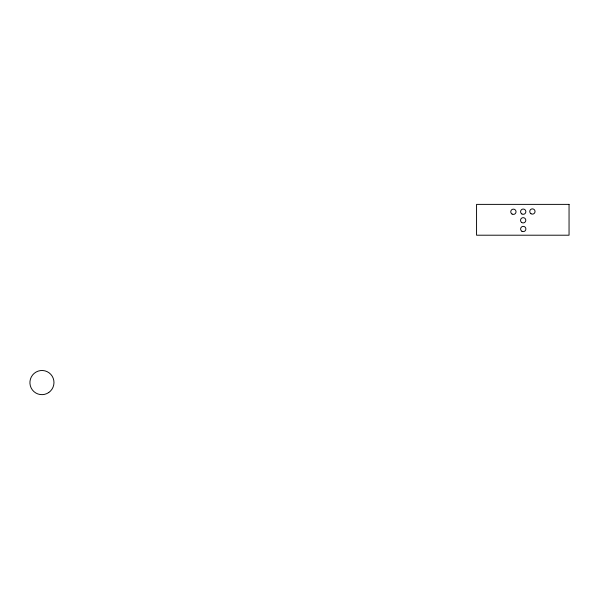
<?xml version="1.0" encoding="UTF-8"?>
<svg xmlns="http://www.w3.org/2000/svg" width="599" height="599" viewBox="0 0 599 599"><rect width="100%" height="100%" fill="white"/><g stroke="black" fill="none" stroke-linecap="round" stroke-linejoin="round"><path stroke-width="0.9" d="M569.05 204.379L476.564 204.379L476.564 235.205L569.05 235.205L569.05 204.379M512.078 214.06A2.643 2.643 0 0 0 516.038 211.769A2.643 2.643 0 0 0 512.078 209.478A2.643 2.643 0 0 0 512.078 214.06M521.924 231.274A2.643 2.643 0 0 0 525.885 228.983A2.643 2.643 0 0 0 521.924 226.699A2.643 2.643 0 0 0 521.924 231.274M521.714 222.499A2.643 2.643 0 0 0 525.81 220.462A2.643 2.643 0 0 0 521.999 217.931A2.643 2.643 0 0 0 521.714 222.499M530.939 213.701A2.643 2.643 0 0 0 535.042 211.672A2.643 2.643 0 0 0 531.231 209.133A2.643 2.643 0 0 0 530.939 213.701M521.901 213.97A2.643 2.643 0 0 0 525.862 211.679A2.643 2.643 0 0 0 521.901 209.388A2.643 2.643 0 0 0 521.901 213.97M48.751 392.51A12.1 12.025 -67.4 0 0 47.141 371.65A12.1 12.025 -67.4 0 0 29.95 383.562A12.1 12.025 -67.4 0 0 48.751 392.51"/></g></svg>
